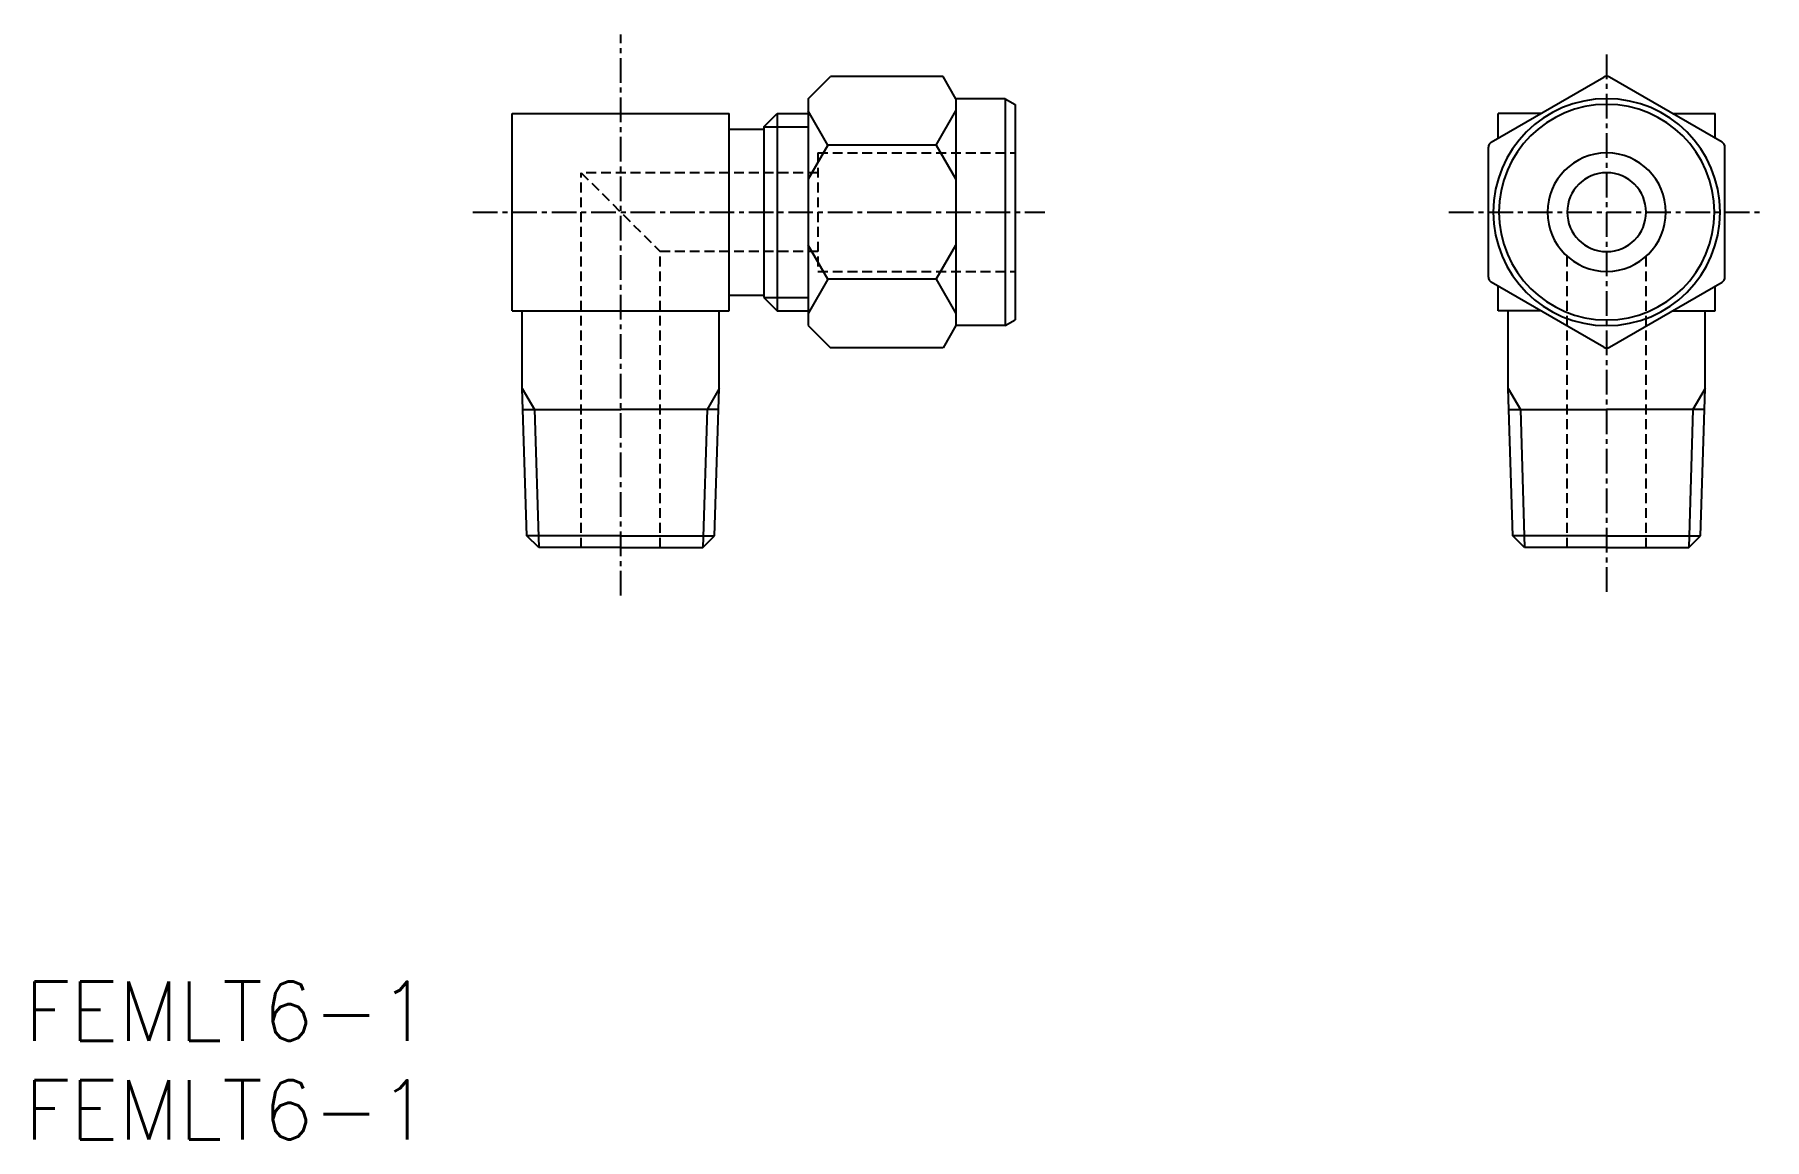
# Model space of a CAD drawing. Extents: x 0.5 to 88.2, y 0 to 56.
import ezdxf

# ---------------------------------------------------------------- set-up
doc = ezdxf.new("R2010")
doc.units = 0
doc.linetypes.add('CENTER', pattern=[2, 1.25, -0.25, 0.25, -0.25])
doc.linetypes.add('DASHED', pattern=[0.75, 0.5, -0.25])
doc.layers.get('0').update_dxf_attribs({"linetype": 'CONTINUOUS'})
doc.layers.add('CENTER', color=1, linetype='CENTER')
doc.styles.get("Standard").update_dxf_attribs({"font": 'txt.shx'})

# ---------------------------------------------------------------- blocks, each defined once
blk = doc.blocks.new('*U7')
at = {"color": 7, "linetype": 'CONTINUOUS'}
blk.add_text('FEMLT6-1', height=3, dxfattribs=at).set_placement((0, 0))
blk = doc.blocks.new('*U8')
at = {"color": 7, "linetype": 'CONTINUOUS'}
blk.add_text('FEMLT6-1', height=3, dxfattribs=at).set_placement((0, 5))

msp = doc.modelspace()

# ---------------------------------------------------------------- linework, layer by layer
at = {"color": 7, "linetype": 'CONTINUOUS'}
for p, q in [((39.74, 52.75), (40.871, 53.882)), ((46.586, 53.882), (40.871, 53.882)), ((47.24, 52.75), (46.586, 53.882)), ((74.39, 50.551), (80.09, 53.842)), ((86.09, 50.551), (80.39, 53.842)), ((39.74, 52.75), (39.74, 41.25)), ((47.24, 52.75), (47.24, 41.25)), ((49.74, 52.75), (47.24, 52.75)), ((49.74, 52.75), (49.74, 41.25)), ((49.74, 52.75), (50.24, 52.461)), ((24.74, 42), (24.74, 52)), ((24.74, 52), (35.74, 52)), ((35.74, 42), (35.74, 52)), ((37.5, 51.323), (38.176, 52)), ((38.176, 52), (38.176, 42)), ((38.176, 52), (39.74, 52)), ((40.74, 50.4), (39.74, 52.132)), ((46.24, 50.4), (47.24, 52.132)), ((50.24, 52.461), (50.24, 41.539)), ((74.74, 50.753), (74.74, 52)), ((76.9, 52), (74.74, 52)), ((83.579, 52), (85.74, 52)), ((85.74, 50.753), (85.74, 52)), ((35.74, 51.2), (37.5, 51.2)), ((37.5, 51.323), (37.5, 42.677)), ((40.74, 50.4), (39.74, 48.668)), ((46.24, 50.4), (40.74, 50.4)), ((46.24, 50.4), (47.24, 48.668)), ((74.24, 43.709), (74.24, 50.291)), ((86.24, 43.709), (86.24, 50.291)), ((40.74, 43.6), (39.74, 45.332)), ((46.24, 43.6), (47.24, 45.332)), ((40.74, 43.6), (39.74, 41.868)), ((46.24, 43.6), (40.74, 43.6)), ((46.24, 43.6), (47.24, 41.868)), ((80.09, 40.158), (74.39, 43.449)), ((74.74, 42), (74.74, 43.247)), ((80.39, 40.158), (86.09, 43.449)), ((85.74, 42), (85.74, 43.247)), ((35.74, 42.8), (37.5, 42.8)), ((37.5, 42.677), (38.176, 42)), ((24.74, 42), (35.74, 42)), ((25.248, 38.064), (25.248, 42)), ((35.232, 38.064), (35.232, 42)), ((38.176, 42), (39.74, 42)), ((39.74, 41.25), (40.871, 40.118)), ((47.24, 41.25), (46.586, 40.118)), ((49.74, 41.25), (47.24, 41.25)), ((49.74, 41.25), (50.24, 41.539)), ((76.9, 42), (74.74, 42)), ((75.248, 38.064), (75.248, 42)), ((83.579, 42), (85.74, 42)), ((85.232, 38.064), (85.232, 42)), ((46.586, 40.118), (40.871, 40.118)), ((25.481, 30.6), (25.248, 38.064)), ((34.998, 30.6), (35.232, 38.064)), ((75.481, 30.6), (75.248, 38.064)), ((84.998, 30.6), (85.232, 38.064)), ((25.281, 37), (30.24, 37)), ((35.198, 37), (30.24, 37)), ((75.281, 37), (80.24, 37)), ((85.198, 37), (80.24, 37)), ((30.24, 30.6), (25.481, 30.6)), ((26.081, 30), (25.481, 30.6)), ((30.24, 30), (26.081, 30)), ((30.24, 30.6), (34.998, 30.6)), ((30.24, 30), (34.399, 30)), ((34.399, 30), (34.998, 30.6)), ((76.081, 30), (75.481, 30.6)), ((80.24, 30.6), (75.481, 30.6)), ((80.24, 30), (76.081, 30)), ((80.24, 30.6), (84.998, 30.6)), ((80.24, 30), (84.399, 30)), ((84.399, 30), (84.998, 30.6))]:
    msp.add_line(p, q, dxfattribs=at)
at = {"color": 3, "linetype": 'CONTINUOUS'}
for p, q in [((37.5, 51.323), (39.74, 51.323)), ((37.5, 42.677), (39.74, 42.677)), ((25.248, 38.064), (25.862, 37)), ((35.232, 38.064), (34.617, 37)), ((75.248, 38.064), (75.862, 37)), ((85.232, 38.064), (84.617, 37)), ((25.862, 37), (26.081, 30)), ((34.617, 37), (34.399, 30)), ((75.862, 37), (76.081, 30)), ((84.617, 37), (84.399, 30))]:
    msp.add_line(p, q, dxfattribs=at)
at = {"color": 3, "linetype": 'DASHED'}
for p, q in [((40.24, 50), (50.24, 50)), ((40.24, 50), (40.24, 44)), ((28.24, 30), (28.24, 49)), ((40.24, 49), (28.24, 49)), ((28.24, 49), (32.24, 45)), ((32.24, 30), (32.24, 45)), ((40.24, 45), (32.24, 45)), ((78.24, 30), (78.24, 44.764)), ((82.24, 30), (82.24, 44.764)), ((40.24, 44), (50.24, 44))]:
    msp.add_line(p, q, dxfattribs=at)
at = {"color": 7, "linetype": 'CONTINUOUS'}
for centre, radius, start, end in [((80.24, 53.582), 0.3, 90, 120), ((80.24, 53.582), 0.3, 60, 90), ((80.24, 47), 5.75, 90, 270), ((80.24, 47), 5.75, 270, 90), ((80.24, 47), 5.461, 90, 270), ((80.24, 47), 5.461, 270, 90), ((74.54, 50.291), 0.3, 120, 180), ((85.94, 50.291), 0.3, 0, 60), ((80.24, 47), 3, 90, 270), ((80.24, 47), 3, 270, 90), ((80.24, 47), 2, 90, 270), ((80.24, 47), 2, 270, 90), ((74.54, 43.709), 0.3, 180, 240), ((85.94, 43.709), 0.3, 300, 0), ((80.24, 40.418), 0.3, 240, 270), ((80.24, 40.418), 0.3, 270, 300)]:
    msp.add_arc(centre, radius, start, end, dxfattribs=at)
at = {"layer": 'CENTER', "color": 1, "linetype": 'CENTER'}
for p, q in [((30.24, 27.563), (30.24, 56)), ((80.24, 55), (80.24, 27.563)), ((22.74, 47), (51.74, 47)), ((72.24, 47), (88.24, 47))]:
    msp.add_line(p, q, dxfattribs=at)

# ---------------------------------------------------------------- block references
at = {"color": 7, "linetype": 'CONTINUOUS'}
for name in ['*U8', '*U7']:
    msp.add_blockref(name, (0, 0), dxfattribs=at)

doc.saveas('drawing.dxf')
